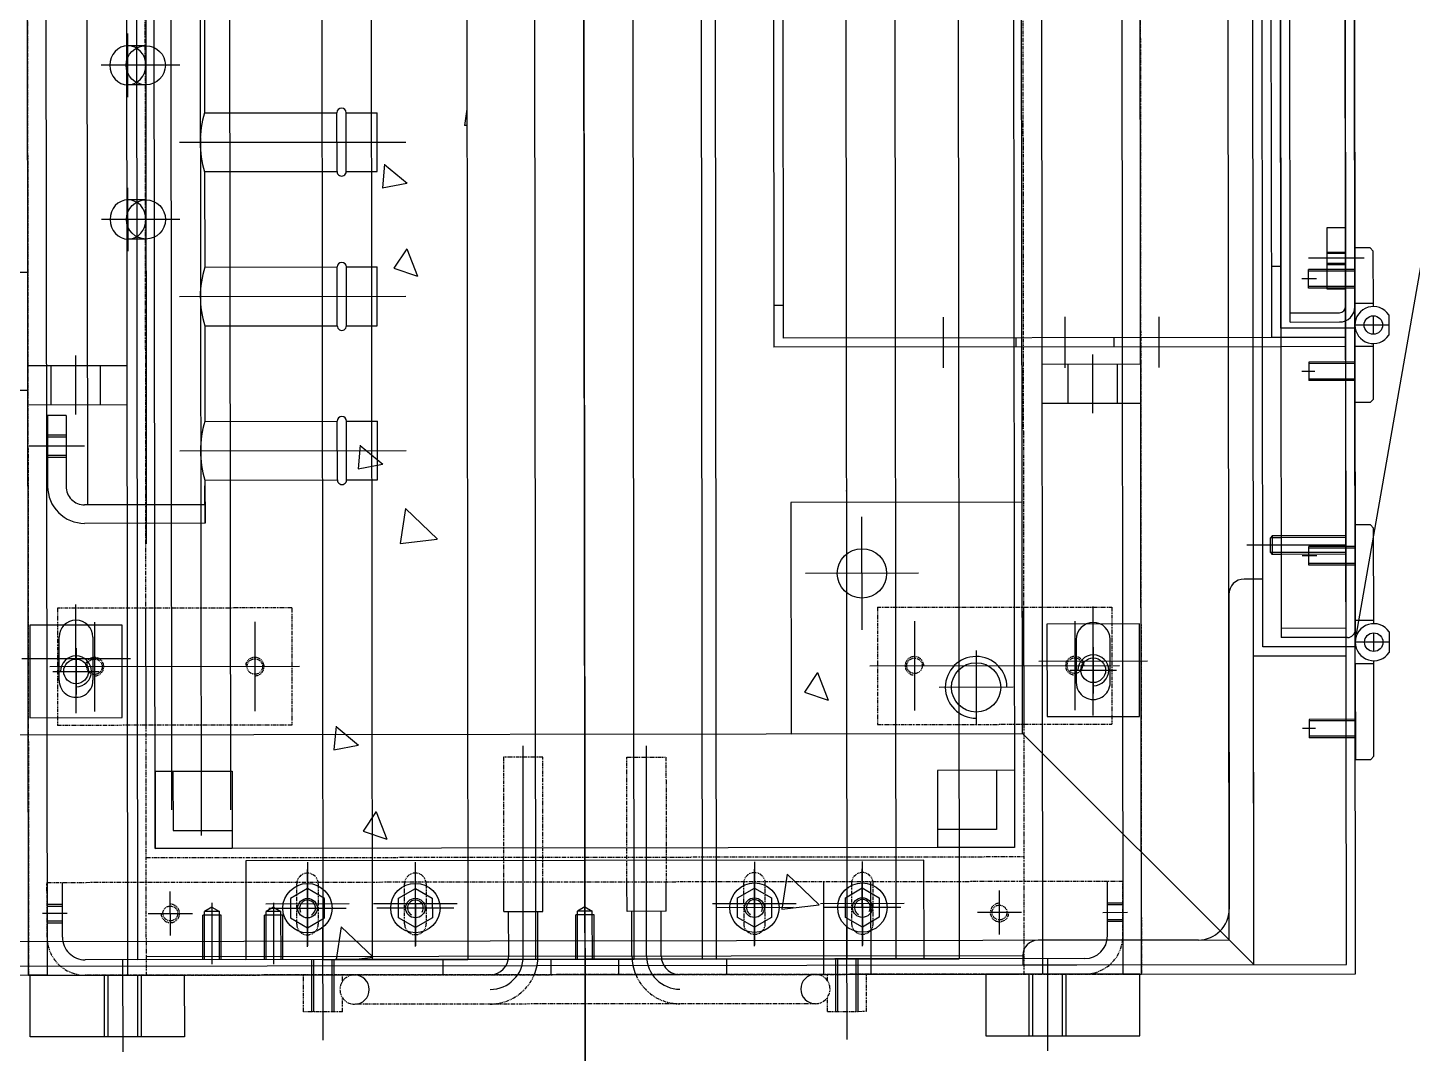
# Model space of a CAD drawing. Header units: feet. Extents: x -99009 to 3252343, y -11094690 to 9035152.
# Drawn here: x 2520225.8 to 2520675, y -1975211.9 to -1974879.4 of the extents above; entities that cross this region are included whole.
import ezdxf

# ---------------------------------------------------------------- set-up
doc = ezdxf.new("R2010")
doc.units = ezdxf.units.FT
doc.linetypes.add('CENTER', pattern=[2, 1.25, -0.25, 0.25, -0.25])
doc.linetypes.add('PHANTOM', pattern=[2.5, 1.25, -0.25, 0.25, -0.25, 0.25, -0.25])
for name, color, linetype in [('1', 1, 'Continuous'), ('K-LINE', 7, 'Continuous'), ('栗本図面枠', 7, 'Continuous')]:
    doc.layers.add(name, color=color, linetype=linetype)

# ---------------------------------------------------------------- blocks, each defined once
blk = doc.blocks.new('K24582845e8a56')
at = {"layer": '栗本図面枠', "color": 1}
for p, q in [((-1444.61, 250.36, 0), (-2307.27, 402.47, 0)), ((-1548.19, 261, 0), (-1541.55, 261, 0)), ((-1544.87, 261, 0), (-1544.87, 250, 0)), ((-1445.37, 261, 0), (-1438.74, 261, 0)), ((-1442.05, 261, 0), (-1442.05, 250, 0)), ((-1568.87, 256, 0), (-1569.87, 255, 0)), ((-1569.87, 255, 0), (-1569.87, 250, 0)), ((-1550.87, 256, 0), (-1568.87, 256, 0)), ((-1566.55, 253, 0), (-1566.55, 235, 0)), ((-1551.87, 256, 0), (-1551.87, 250, 0)), ((-1541.87, 256, 0), (-1547.87, 256, 0)), ((-1537.87, 256, 0), (-1538.87, 256, 0)), ((-1520.87, 256, 0), (-1537.87, 256, 0)), ((-1537.87, 256, 0), (-1537.87, 250, 0)), ((-1520.87, 256, 0), (-1519.87, 255, 0)), ((-1519.87, 250, 0), (-1519.87, 255, 0)), ((-1479.05, 256, 0), (-1480.05, 255, 0)), ((-1480.05, 255, 0), (-1480.05, 250, 0)), ((-1448.05, 256, 0), (-1479.05, 256, 0)), ((-1449.05, 256, 0), (-1449.05, 250, 0)), ((-1439.05, 256, 0), (-1445.05, 256, 0)), ((-1435.05, 256, 0), (-1436.05, 256, 0)), ((-1405.05, 256, 0), (-1435.05, 256, 0)), ((-1435.05, 256, 0), (-1435.05, 250, 0)), ((-1405.05, 256, 0), (-1404.05, 255, 0)), ((-1404.05, 250, 0), (-1404.05, 255, 0)), ((-1334.55, 250, 0), (-3309.55, 250, 0)), ((-1334.55, 250, 0), (-3309.55, 250, 0)), ((-2318.05, 250, 0), (-1446.05, 250, 0)), ((-2025.87, 250, 0), (-1550.87, 250, 0)), ((-1569.87, 250, 0), (-1544.87, 250, 0)), ((-1562.87, 250, 0), (-1562.87, 235, 0)), ((-1562.37, 250, 0), (-1562.37, 235, 0)), ((-1557.37, 250, 0), (-1557.37, 235, 0)), ((-1556.87, 250, 0), (-1556.87, 235, 0)), ((-1537.87, 250, 0), (-1544.87, 250, 0)), ((-1543.87, 250, 0), (-1543.87, 226, 0)), ((-1537.87, 250, 0), (-1519.87, 250, 0)), ((-1532.87, 250, 0), (-1532.87, 235, 0)), ((-1532.37, 250, 0), (-1532.37, 235, 0)), ((-1527.37, 250, 0), (-1527.37, 235, 0)), ((-1526.87, 250, 0), (-1526.87, 235, 0)), ((-1480.05, 250, 0), (-1442.05, 250, 0)), ((-1473.05, 250, 0), (-1473.05, 235, 0)), ((-1472.55, 250, 0), (-1472.55, 235, 0)), ((-1467.55, 250, 0), (-1467.55, 235, 0)), ((-1467.05, 250, 0), (-1467.05, 235, 0)), ((-1443.55, 247.5, 0), (-1443.55, 226, 0)), ((-1435.05, 250, 0), (-1442.05, 250, 0)), ((-1440.55, 250, 0), (-1440.55, 220, 0)), ((-1435.05, 250, 0), (-1404.05, 250, 0)), ((-1417.05, 250, 0), (-1417.05, 235, 0)), ((-1416.55, 250, 0), (-1416.55, 235, 0)), ((-1411.55, 250, 0), (-1411.55, 235, 0)), ((-1411.05, 250, 0), (-1411.05, 235, 0)), ((-1334.55, -1150, 0), (-1334.55, 250, 0)), ((-1334.55, -1150, 0), (-1334.55, 250, 0)), ((-1337.55, 247, 0), (-3306.55, 247, 0)), ((-2317.55, 247, 0), (-1446.55, 247, 0)), ((-2025.87, 247, 0), (-1550.87, 247, 0)), ((-1576.55, 247, 0), (-1556.55, 247, 0)), ((-1576.55, 241, 0), (-1576.55, 247, 0)), ((-1568.55, 241, 0), (-1568.55, 247, 0)), ((-1568.15, 241, 0), (-1568.15, 247, 0)), ((-1564.95, 241, 0), (-1564.95, 247, 0)), ((-1564.55, 241, 0), (-1564.55, 247, 0)), ((-1556.55, 247, 0), (-1556.55, 241, 0)), ((-1548.87, 229, 0), (-1548.87, 245, 0)), ((-1545.87, 229, 0), (-1545.87, 245, 0)), ((-1537.87, 247, 0), (-1540.87, 247, 0)), ((-1540.87, 247, 0), (-1540.87, 223, 0)), ((-1537.87, 247, 0), (-1537.87, 226, 0)), ((-1476.55, 247, 0), (-1476.55, 226, 0)), ((-1475.95, 247, 0), (-1475.95, 226, 0)), ((-1473.55, 247, 0), (-1473.55, 214.88, 0)), ((-1471.15, 247, 0), (-1471.15, 226, 0)), ((-1470.55, 247, 0), (-1470.55, 226, 0)), ((-1446.55, 247, 0), (-1446.55, 226, 0)), ((-1437.55, 247, 0), (-1437.55, 217, 0)), ((-1337.55, -1147, 0), (-1337.55, 247, 0)), ((-1556.55, 241, 0), (-1576.55, 241, 0)), ((-1556.87, 235, 0), (-1562.87, 235, 0)), ((-1559.87, 237.55, 0), (-1559.87, 232.82, 0)), ((-1532.87, 235, 0), (-1526.87, 235, 0)), ((-1529.87, 237.04, 0), (-1529.87, 232.82, 0)), ((-1467.05, 235, 0), (-1473.05, 235, 0)), ((-1470.05, 237.55, 0), (-1470.05, 232.82, 0)), ((-1417.05, 235, 0), (-1411.05, 235, 0)), ((-1414.05, 237.04, 0), (-1414.05, 232.82, 0)), ((-2335.55, 226, 0), (-1443.55, 226, 0)), ((-1543.87, 226, 0), (-2032.87, 226, 0)), ((-1545.87, 229, 0), (-2030.87, 229, 0)), ((-1563.87, 226, 0), (-1563.87, 223, 0)), ((-1540.87, 226, 0), (-1540.87, 64.5, 0)), ((-1537.87, 226, 0), (-1537.87, 61.5, 0)), ((-1476.55, 226, 0), (-1476.55, 223.1, 0)), ((-1475.95, 226, 0), (-1475.95, 222.5, 0)), ((-1471.15, 226, 0), (-1471.15, 222.5, 0)), ((-1470.55, 226, 0), (-1470.55, 223.1, 0)), ((-1540.87, 223, 0), (-2035.87, 223, 0)), ((-1476.55, 223.1, 0), (-1475.95, 222.5, 0)), ((-1476.55, 223.1, 0), (-1470.55, 223.1, 0)), ((-1471.15, 222.5, 0), (-1475.95, 222.5, 0)), ((-1471.15, 222.5, 0), (-1470.55, 223.1, 0)), ((-1337.55, 217, 0), (-3306.55, 217, 0)), ((-1440.55, 220, 0), (-3203.55, 220, 0)), ((-1462.55, 220, 0), (-1462.55, 217, 0)), ((-1337.55, 217, 0), (-1462.55, 217, 0)), ((-1462.55, 217, 0), (-1462.55, 214, 0)), ((-1337.55, 217, 0), (-1412.55, 142, 0)), ((-1337.55, 142, 0), (-1337.55, 217, 0)), ((-1345.55, 209, 0), (-3298.55, 209, 0)), ((-1457.55, 209, 0), (-1355.55, 209, 0)), ((-1345.55, -1109, 0), (-1345.55, 209, 0)), ((-1345.55, 199, 0), (-1345.55, 147, 0)), ((-1531.13, 186.5, 0), (-1547.62, 186.5, 0)), ((-1334.55, 180.5, 0), (-3003.55, 180.5, 0)), ((-1532.25, 180.5, 0), (-1532.25, 148.4, 0)), ((-1519.55, 180.5, 0), (-1519.55, 148.4, 0)), ((-1418.05, 180, 0), (-1448.05, 180, 0)), ((-1448.05, 180, 0), (-1448.05, 150, 0)), ((-1436.05, 147.37, 0), (-1436.05, 182.63, 0)), ((-1418.05, 150, 0), (-1418.05, 180, 0)), ((-1334.55, 174.5, 0), (-1334.55, 180.5, 0)), ((-1334.55, 180), (-1334.55, 130)), ((-1314.55, 180), (-1334.55, 180)), ((-1314.55, 130), (-1314.55, 180)), ((-1354.55, 167.98, 0), (-1354.55, 176.02, 0)), ((-3003.55, 174.5, 0), (-1334.55, 174.5, 0)), ((-1537.87, 171.88, 0), (-1540.87, 171.88, 0)), ((-1519.55, 172.95, 0), (-1532.25, 172.95, 0)), ((-1434.55, 92.53, 0), (-1434.55, 173.47, 0)), ((-1433.05, 157.5, 0), (-1433.05, 172.5, 0)), ((-1357.55, 174.5, 0), (-1357.55, 169.5, 0)), ((-1356.95, 174.5, 0), (-1356.95, 169.5, 0)), ((-1352.15, 174.5, 0), (-1352.15, 169.5, 0)), ((-1351.55, 174.5, 0), (-1351.55, 169.5, 0)), ((-1429.05, 170.5, 0), (-1443.05, 170.5, 0)), ((-1346.9, 169.5, 0), (-1364.55, 169.5, 0)), ((-1516.38, 165, 0), (-1535.43, 165, 0)), ((-1418.43, 165, 0), (-1453.68, 165, 0)), ((-1440.55, 165, 0), (-1425.55, 165, 0)), ((-1339.55, 162.15, 0), (-1339.55, -162.15, 0)), ((-1449.02, 159, 0), (-1420.08, 159, 0)), ((-1443.05, 159.5, 0), (-1429.05, 159.5, 0)), ((-1531.13, 156, 0), (-1547.62, 156, 0)), ((-1519.55, 156.95, 0), (-1532.25, 156.95, 0)), ((-1334.55, 156), (-1314.55, 156)), ((-1334.55, 154.8), (-1314.55, 154.8)), ((-3003.55, 148.4, 0), (-1334.55, 148.4, 0)), ((-1448.05, 150, 0), (-1418.05, 150, 0)), ((-1339.41, 150), (-1309.7, 150)), ((-1334.55, 145.2), (-1314.55, 145.2)), ((-1334.55, 144), (-1314.55, 144)), ((-1412.55, 142, 0), (-3231.55, 142, 0)), ((-2562.45, 139.4, 0), (-1375.65, 139.4, 0)), ((-1537.87, 140.13, 0), (-1540.87, 140.13, 0)), ((-1412.55, 142, 0), (-1487.55, 142, 0)), ((-1487.55, 142, 0), (-1487.55, 67, 0)), ((-1453.55, 142.4, 0), (-1415.55, 142.4, 0)), ((-1412.55, -1042, 0), (-1412.55, 142, 0)), ((-1412.55, 67, 0), (-1412.55, 142, 0)), ((-1400.65, 139.4, 0), (-1400.65, 114.4, 0)), ((-1400.65, 139.4, 0), (-1375.65, 139.4, 0)), ((-1375.65, 139.4, 0), (-1375.65, 114.4, 0)), ((-1375.65, 139.4, 0), (-1375.65, -139.4, 0)), ((-1354.55, 141.65, 0), (-1354.55, 127.35, 0)), ((-1340.55, -142.4, 0), (-1340.55, 142.4, 0)), ((-1340.55, 142, 0), (-1337.55, 142, 0)), ((-1427.55, 139, 0), (-1427.55, 115, 0)), ((-1400.65, 133.6, 0), (-1381.43, 133.6, 0)), ((-1381.43, 133.6, 0), (-1381.43, 114.4, 0)), ((-1347.4, 134.5, 0), (-1361.7, 134.5, 0)), ((-1439.55, 127, 0), (-1415.55, 127, 0)), ((-1334.55, 130), (-1314.55, 130)), ((-2998.55, 121.4, 0), (-1339.55, 121.4, 0)), ((-1339.55, 42.61, 0), (-1339.55, 121.4, 0)), ((-1531.13, 116.5, 0), (-1547.62, 116.5, 0)), ((-1400.65, 114.4, 0), (-1375.65, 114.4, 0)), ((-1464.55, 108.29, 0), (-1464.55, 71.71, 0)), ((-1371.55, 110, 0), (-1371.55, -110, 0)), ((-1339.55, 110, 0), (-1371.55, 110, 0)), ((-1339.55, -110, 0), (-1339.55, 110, 0)), ((-1449.02, 107, 0), (-1420.08, 107, 0)), ((-1357.55, 76.44, 0), (-1357.55, 103.56, 0)), ((-2998.55, 100.83, 0), (-1339.55, 100.83, 0)), ((-1356.2, 102.51, 0), (-1356.2, 77.49, 0)), ((-1362.55, 90, 0), (-1359.38, 95.5, 0)), ((-1359.38, 95.5, 0), (-1353.03, 95.5, 0)), ((-1353.03, 95.5, 0), (-1349.85, 90, 0)), ((-1446.27, 90, 0), (-1482.84, 90, 0)), ((-1371.11, 90, 0), (-1344, 90, 0)), ((-1343.69, 90, 0), (-1368.72, 90, 0)), ((-1364.55, 92.69, 0), (-1334.55, 92.69, 0)), ((-1359.38, 84.5, 0), (-1362.55, 90, 0)), ((-1349.85, 90, 0), (-1353.03, 84.5, 0)), ((-1322.55, 88.6, 0), (-1339.55, 88.6, 0)), ((-1322.55, 88, 0), (-1339.55, 88, 0)), ((-2998.55, 85, 0), (-1339.55, 85, 0)), ((-1353.03, 84.5, 0), (-1359.38, 84.5, 0)), ((-1313.38, 85, 0), (-1350.08, 85, 0)), ((-1339.55, 38, 0), (-1339.55, 85, 0)), ((-1322.55, 82, 0), (-1339.55, 82, 0)), ((-1322.55, 81.4, 0), (-1339.55, 81.4, 0)), ((-1364.55, 77.37, 0), (-1334.55, 77.37, 0)), ((-1357.55, 41.44, 0), (-1357.55, 68.56, 0)), ((-1356.2, 67.51, 0), (-1356.2, 42.49, 0)), ((-2035.87, 64.5, 0), (-1540.87, 64.5, 0)), ((-1551.5, 61.5, 0), (-1551.5, 64.5, 0)), ((-1487.55, 67, 0), (-1412.55, 67, 0)), ((-2038.87, 61.5, 0), (-1537.87, 61.5, 0)), ((-1362.55, 55, 0), (-1359.38, 60.5, 0)), ((-1359.38, 60.5, 0), (-1353.03, 60.5, 0)), ((-1353.03, 60.5, 0), (-1349.85, 55, 0)), ((-1371.11, 55, 0), (-1344, 55, 0)), ((-1343.69, 55, 0), (-1368.72, 55, 0)), ((-1359.38, 49.5, 0), (-1362.55, 55, 0)), ((-1349.85, 55, 0), (-1353.03, 49.5, 0)), ((-1353.03, 49.5, 0), (-1359.38, 49.5, 0)), ((-1334.55, 46, 0), (-1339.55, 46, 0)), ((-2998.55, 42.61, 0), (-1339.55, 42.61, 0)), ((-2998.55, 38, 0), (-1339.55, 38, 0)), ((-1355.05, 26.35, 0), (-1364.55, 26.35, 0)), ((-1355.05, 26.35, 0), (-1355.05, 13.65, 0)), ((-1340.55, 24.75, 0), (-1355.05, 24.75, 0)), ((-1340.55, 20, 0), (-1408.75, 20, 0)), ((-1339.55, 16, 0), (-2998.55, 16, 0)), ((-1355.05, 13.65, 0), (-1364.55, 13.65, 0)), ((-1340.55, 15.25, 0), (-1355.05, 15.25, 0)), ((-1339.55, -16, 0), (-1339.55, 16, 0)), ((-1334.55, 11, 0), (-1339.55, 11, 0)), ((-2854.36, 0), (-1297.25, 0)), ((-1356.54, 0, 0), (-1355.15, 2.4, 0)), ((-1339.55, 2.4, 0), (-1355.15, 2.4, 0)), ((-1355.15, 2.4, 0), (-1355.15, -2.4, 0)), ((-1339.55, 3, 0), (-1353.95, 3, 0)), ((-1353.95, 3, 0), (-1353.95, -3, 0)), ((-1304.73, 0, 0), (-3033.41, 0, 0)), ((-1306.28, 0, 0), (-2195.93, 0, 0)), ((-1312.05, 0, 0), (-1387.05, 0, 0)), ((-1357.94, 0, 0), (-1338.03, 0, 0)), ((-1356.54, 0, 0), (-1355.15, -2.4, 0)), ((-1339.55, -2.4, 0), (-1355.15, -2.4, 0)), ((-1339.55, -3, 0), (-1353.95, -3, 0)), ((-1334.55, -11, 0), (-1339.55, -11, 0)), ((-2998.55, -16, 0), (-1339.55, -16, 0)), ((-1355.05, -13.65, 0), (-1364.55, -13.65, 0)), ((-1355.05, -26.35, 0), (-1355.05, -13.65, 0)), ((-1340.55, -15.25, 0), (-1355.05, -15.25, 0)), ((-1340.55, -20, 0), (-1408.75, -20, 0)), ((-1355.05, -26.35, 0), (-1364.55, -26.35, 0)), ((-1340.55, -24.75, 0), (-1355.05, -24.75, 0)), ((-2998.55, -38, 0), (-1339.55, -38, 0)), ((-1339.55, -85, 0), (-1339.55, -38, 0)), ((-1357.55, -41.44, 0), (-1357.55, -68.56, 0)), ((-1356.2, -42.49, 0), (-1356.2, -67.51, 0)), ((-1334.55, -46, 0), (-1339.55, -46, 0)), ((-1362.55, -55, 0), (-1359.38, -49.5, 0)), ((-1359.38, -49.5, 0), (-1353.03, -49.5, 0)), ((-1353.03, -49.5, 0), (-1349.85, -55, 0)), ((-1604.55, -131.25, 0), (-1604.55, -57.82, 0)), ((-1554.55, -131.25, 0), (-1554.55, -57.82, 0)), ((-1504.55, -131.25, 0), (-1504.55, -57.82, 0)), ((-1371.11, -55, 0), (-1344, -55, 0)), ((-1343.69, -55, 0), (-1368.72, -55, 0)), ((-1359.38, -60.5, 0), (-1362.55, -55, 0)), ((-1349.85, -55, 0), (-1353.03, -60.5, 0)), ((-1353.03, -60.5, 0), (-1359.38, -60.5, 0)), ((-1595.03, -67.15, 0), (-1614.08, -67.15, 0)), ((-1614.08, -77.15, 0), (-1614.08, -67.15, 0)), ((-1595.03, -77.15, 0), (-1595.03, -67.15, 0)), ((-1545.03, -67.15, 0), (-1564.08, -67.15, 0)), ((-1564.08, -77.15, 0), (-1564.08, -67.15, 0)), ((-1545.03, -77.15, 0), (-1545.03, -67.15, 0)), ((-1495.03, -67.15, 0), (-1514.08, -67.15, 0)), ((-1514.08, -77.15, 0), (-1514.08, -67.15, 0)), ((-1495.03, -77.15, 0), (-1495.03, -67.15, 0)), ((-2998.55, -69.05, 0), (-1339.55, -69.05, 0)), ((-1339.55, -69.05, 0), (-1339.55, -145.05, 0)), ((-1595.03, -77.15, 0), (-1614.08, -77.15, 0)), ((-1595.03, -80.15, 0), (-1614.08, -80.15, 0)), ((-1614.08, -123.1, 0), (-1614.08, -80.15, 0)), ((-1595.03, -123.1, 0), (-1595.03, -80.15, 0)), ((-1545.03, -77.15, 0), (-1564.08, -77.15, 0)), ((-1545.03, -80.15, 0), (-1564.08, -80.15, 0)), ((-1564.08, -123.1, 0), (-1564.08, -80.15, 0)), ((-1545.03, -123.1, 0), (-1545.03, -80.15, 0)), ((-1495.03, -77.15, 0), (-1514.08, -77.15, 0)), ((-1495.03, -80.15, 0), (-1514.08, -80.15, 0)), ((-1514.08, -123.1, 0), (-1514.08, -80.15, 0)), ((-1495.03, -123.1, 0), (-1495.03, -80.15, 0)), ((-1357.55, -76.44, 0), (-1357.55, -103.56, 0)), ((-1356.2, -102.51, 0), (-1356.2, -77.49, 0)), ((-2998.55, -85, 0), (-1339.55, -85, 0)), ((-1359.38, -84.5, 0), (-1362.55, -90, 0)), ((-1353.03, -84.5, 0), (-1359.38, -84.5, 0)), ((-1349.85, -90, 0), (-1353.03, -84.5, 0)), ((-1313.38, -85, 0), (-1350.08, -85, 0)), ((-1322.55, -81.4, 0), (-1339.55, -81.4, 0)), ((-1322.55, -82, 0), (-1339.55, -82, 0)), ((-1322.55, -88, 0), (-1339.55, -88, 0)), ((-1322.55, -88.6, 0), (-1339.55, -88.6, 0)), ((-1434.55, -92.53, 0), (-1434.55, -173.47, 0)), ((-1371.11, -90, 0), (-1344, -90, 0)), ((-1343.69, -90, 0), (-1368.72, -90, 0)), ((-1362.55, -90, 0), (-1359.38, -95.5, 0)), ((-1353.03, -95.5, 0), (-1349.85, -90, 0)), ((-1359.38, -95.5, 0), (-1353.03, -95.5, 0)), ((-1356.54, -101, 0), (-1355.15, -98.6, 0)), ((-1339.55, -98.6, 0), (-1355.15, -98.6, 0)), ((-1355.15, -98.6, 0), (-1355.15, -103.4, 0)), ((-1339.55, -98, 0), (-1353.95, -98, 0)), ((-1353.95, -98, 0), (-1353.95, -104, 0)), ((-1357.94, -101, 0), (-1338.03, -101, 0)), ((-1356.54, -101, 0), (-1355.15, -103.4, 0)), ((-1449.02, -107, 0), (-1420.08, -107, 0)), ((-1339.55, -103.4, 0), (-1355.15, -103.4, 0)), ((-1339.55, -104, 0), (-1353.95, -104, 0)), ((-1371.55, -110, 0), (-1339.55, -110, 0)), ((-1940.7, -114.98, 0), (-1388.1, -114.98, 0)), ((-1400.65, -139.4, 0), (-1400.65, -114.4, 0)), ((-1400.65, -114.4, 0), (-1375.65, -114.4, 0)), ((-1381.43, -133.6, 0), (-1381.43, -114.4, 0)), ((-1375.65, -139.4, 0), (-1375.65, -114.4, 0)), ((-1357.94, -121, 0), (-1338.03, -121, 0)), ((-1356.54, -121, 0), (-1355.15, -118.6, 0)), ((-1356.54, -121, 0), (-1355.15, -123.4, 0)), ((-1339.55, -118.6, 0), (-1355.15, -118.6, 0)), ((-1355.15, -118.6, 0), (-1355.15, -123.4, 0)), ((-1339.55, -118, 0), (-1353.95, -118, 0)), ((-1353.95, -118, 0), (-1353.95, -124, 0)), ((-1943.47, -124.5, 0), (-1379.76, -124.5, 0)), ((-1645.03, -123.1, 0), (-1614.08, -123.1, 0)), ((-1595.03, -123.1, 0), (-1564.08, -123.1, 0)), ((-1545.03, -123.1, 0), (-1514.08, -123.1, 0)), ((-1495.03, -123.1, 0), (-1481.05, -123.1, 0)), ((-1481.05, -123.1, 0), (-1493.2, -123.1, 0)), ((-1487.05, -123.1, 0), (-1487.05, -162.15, 0)), ((-1481.05, -123.1, 0), (-1481.05, -162.15, 0)), ((-1339.55, -123.4, 0), (-1355.15, -123.4, 0)), ((-1339.55, -124, 0), (-1353.95, -124, 0)), ((-1354.55, -141.65, 0), (-1354.55, -127.35, 0)), ((-1334.55, -180), (-1334.55, -130)), ((-1334.55, -130), (-1314.55, -130)), ((-1314.55, -130), (-1314.55, -180)), ((-1940.7, -134.03, 0), (-1388.1, -134.03, 0)), ((-1629.55, -131.14, 0), (-1629.55, -156.57, 0)), ((-1579.55, -131.14, 0), (-1579.55, -156.57, 0)), ((-1400.65, -133.6, 0), (-1381.43, -133.6, 0)), ((-1347.4, -134.5, 0), (-1361.7, -134.5, 0)), ((-1375.65, -139.4, 0), (-2562.45, -139.4, 0)), ((-1884.67, -142.15, 0), (-1474.44, -142.15, 0)), ((-1635.9, -142.15, 0), (-1635.9, -147.97, 0)), ((-1623.2, -142.15, 0), (-1623.2, -147.97, 0)), ((-1585.9, -142.15, 0), (-1585.9, -147.97, 0)), ((-1573.2, -142.15, 0), (-1573.2, -147.97, 0)), ((-1453.55, -142.4, 0), (-1415.55, -142.4, 0)), ((-1400.65, -139.4, 0), (-1375.65, -139.4, 0)), ((-1339.55, -145.05, 0), (-1886.5, -145.05, 0)), ((-1619.25, -147.97, 0), (-1639.86, -147.97, 0)), ((-1569.25, -147.97, 0), (-1589.86, -147.97, 0)), ((-1437.15, -147.37, 0), (-1437.15, -182.63, 0)), ((-1334.55, -144), (-1314.55, -144)), ((-1334.55, -145.2), (-1314.55, -145.2)), ((-3003.55, -148.4, 0), (-1334.55, -148.4, 0)), ((-1532.25, -180.5, 0), (-1532.25, -148.4, 0)), ((-1519.55, -180.5, 0), (-1519.55, -148.4, 0)), ((-1418.05, -150, 0), (-1448.05, -150, 0)), ((-1448.05, -150, 0), (-1448.05, -180, 0)), ((-1418.05, -180, 0), (-1418.05, -150, 0)), ((-1339.41, -150), (-1309.7, -150)), ((-1519.55, -156.95, 0), (-1532.25, -156.95, 0)), ((-1334.55, -154.8), (-1314.55, -154.8)), ((-1334.55, -156), (-1314.55, -156)), ((-1660.5, -161.2, 0), (-1487.05, -161.2, 0)), ((-1449.02, -159, 0), (-1420.08, -159, 0)), ((-1444.15, -159.5, 0), (-1430.15, -159.5, 0)), ((-1433.05, -172.5, 0), (-1433.05, -157.5, 0)), ((-1516.38, -165, 0), (-1535.43, -165, 0)), ((-1506.05, -162.15, 0), (-1506.05, -180.15, 0)), ((-1419.52, -165, 0), (-1454.77, -165, 0)), ((-1440.55, -165, 0), (-1425.55, -165, 0)), ((-1516.05, -168.15, 0), (-1493.05, -168.15, 0)), ((-1516.05, -168.15, 0), (-1516.05, -174.15, 0)), ((-1509.65, -168.13, 0), (-1509.65, -174.15, 0)), ((-1509.05, -168.13, 0), (-1509.05, -174.15, 0)), ((-1503.05, -168.13, 0), (-1503.05, -174.15, 0)), ((-1502.45, -168.13, 0), (-1502.45, -174.15, 0)), ((-1430.15, -170.5, 0), (-1444.15, -170.5, 0)), ((-1346.9, -169.5, 0), (-1364.55, -169.5, 0)), ((-1357.55, -174.5, 0), (-1357.55, -169.5, 0)), ((-1356.95, -174.5, 0), (-1356.95, -169.5, 0)), ((-1354.55, -167.98, 0), (-1354.55, -176.02, 0)), ((-1352.15, -174.5, 0), (-1352.15, -169.5, 0)), ((-1351.55, -174.5, 0), (-1351.55, -169.5, 0)), ((-3003.55, -174.5, 0), (-1334.55, -174.5, 0)), ((-1519.55, -172.95, 0), (-1532.25, -172.95, 0)), ((-1516.05, -174.15, 0), (-1493.05, -174.15, 0)), ((-1334.55, -174.5, 0), (-1334.55, -180.5, 0)), ((-1334.55, -180.5, 0), (-3003.55, -180.5, 0)), ((-1524.27, -180.5, 0), (-1562.37, -180.5, 0)), ((-1562.37, -180.5, 0), (-1562.37, -280.5, 0)), ((-1524.27, -280.5, 0), (-1524.27, -180.5, 0)), ((-1448.05, -180, 0), (-1418.05, -180, 0)), ((-1314.55, -180), (-1334.55, -180))]:
    blk.add_line(p, q, dxfattribs=at)
at = {"layer": '栗本図面枠', "color": 1, "linetype": 'PHANTOM'}
for p, q in [((-3003.55, 180.5, 0), (-1334.55, 180.5, 0)), ((-1334.55, -180.5, 0), (-1334.55, 180.5, 0)), ((-1453.55, 95, 0), (-1453.55, 171, 0)), ((-1453.55, 171, 0), (-1415.55, 171, 0)), ((-1415.55, 95, 0), (-1415.55, 171, 0)), ((-1364.55, 174.5, 0), (-1364.55, -174.5, 0)), ((-1346.9, 174.5, 0), (-1364.55, 174.5, 0)), ((-1334.55, 162.15, 0), (-1334.55, -162.15, 0)), ((-1735.55, 142.4, 0), (-1453.55, 142.4, 0)), ((-1415.55, 142.4, 0), (-1334.55, 142.4, 0)), ((-1372.65, -142.4, 0), (-1372.65, 142.4, 0)), ((-1453.55, 95, 0), (-1415.55, 95, 0)), ((-1351.05, 93.5, 0), (-1364.05, 93.5, 0)), ((-1322.55, 91.35, 0), (-1334.55, 91.35, 0)), ((-1322.55, 78.65, 0), (-1322.55, 91.35, 0)), ((-1364.05, 86.5, 0), (-1351.05, 86.5, 0)), ((-1332.52, 78.65, 0), (-1334.55, 78.65, 0)), ((-1322.55, 78.65, 0), (-1327.09, 78.65, 0)), ((-1334.54, 75.15, 0), (-1334.55, 75.15, 0)), ((-1325.05, 74.75, 0), (-1325.05, -74.75, 0)), ((-1351.05, 58.5, 0), (-1364.05, 58.5, 0)), ((-1364.05, 51.5, 0), (-1351.05, 51.5, 0)), ((-1405.05, 13.65, 0), (-1405.05, 26.35, 0)), ((-1405.05, 26.35, 0), (-1364.55, 26.35, 0)), ((-1364.55, 13.65, 0), (-1405.05, 13.65, 0)), ((-1364.55, -13.65, 0), (-1405.05, -13.65, 0)), ((-1405.05, -13.65, 0), (-1405.05, -26.35, 0)), ((-1405.05, -26.35, 0), (-1364.55, -26.35, 0)), ((-1364.05, -51.5, 0), (-1351.05, -51.5, 0)), ((-1351.05, -58.5, 0), (-1364.05, -58.5, 0)), ((-1334.54, -75.15, 0), (-1334.55, -75.15, 0)), ((-1332.52, -78.65, 0), (-1334.55, -78.65, 0)), ((-1322.55, -78.65, 0), (-1327.09, -78.65, 0)), ((-1322.55, -78.65, 0), (-1322.55, -91.35, 0)), ((-1364.05, -86.5, 0), (-1351.05, -86.5, 0)), ((-1351.05, -93.5, 0), (-1364.05, -93.5, 0)), ((-1322.55, -91.35, 0), (-1334.55, -91.35, 0)), ((-1453.55, -95, 0), (-1453.55, -171, 0)), ((-1453.55, -95, 0), (-1415.55, -95, 0)), ((-1415.55, -95, 0), (-1415.55, -171, 0)), ((-1735.55, -142.4, 0), (-1453.55, -142.4, 0)), ((-1415.55, -142.4, 0), (-1334.55, -142.4, 0)), ((-1453.55, -171, 0), (-1415.55, -171, 0)), ((-1346.9, -174.5, 0), (-1364.55, -174.5, 0)), ((-3003.55, -180.5, 0), (-1334.55, -180.5, 0))]:
    blk.add_line(p, q, dxfattribs=at)
at = {"layer": '栗本図面枠', "color": 1, "linetype": 'Continuous'}
for p, q in [((-1491.88, 85, 0), (-1491.25, 84.9, 0)), ((-1491.88, 85, 0), (-1491.25, 84.9, 0)), ((-1491.26, 84.92, 0), (-1491.26, 85, 0)), ((-1491.26, 84.92, 0), (-1491.26, 85, 0)), ((-1432.37, 75.54, 0), (-1423.47, 78.95, 0)), ((-1432.37, 75.54, 0), (-1423.47, 78.95, 0)), ((-1426.06, 71.28, 0), (-1423.48, 78.96, 0)), ((-1426.06, 71.28, 0), (-1423.48, 78.96, 0)), ((-1432.37, 75.54, 0), (-1426.06, 71.28, 0)), ((-1432.37, 75.54, 0), (-1426.06, 71.28, 0)), ((-1367.01, 65.66, 0), (-1357.12, 75.97, 0)), ((-1367.01, 65.66, 0), (-1357.12, 75.97, 0)), ((-1355.72, 63.9, 0), (-1357.12, 75.96, 0)), ((-1355.72, 63.9, 0), (-1357.12, 75.96, 0)), ((-1367.01, 65.63, 0), (-1355.71, 63.88, 0)), ((-1367.01, 65.63, 0), (-1355.71, 63.88, 0)), ((-1615.18, -38, 0), (-1609.95, -38.81, 0)), ((-1615.18, -38, 0), (-1609.95, -38.81, 0)), ((-1609.96, -38.79, 0), (-1610.05, -38, 0)), ((-1609.96, -38.79, 0), (-1610.05, -38, 0)), ((-1485.72, -58.05, 0), (-1475.82, -47.74, 0)), ((-1485.72, -58.05, 0), (-1475.82, -47.74, 0)), ((-1474.42, -59.81, 0), (-1475.82, -47.75, 0)), ((-1474.42, -59.81, 0), (-1475.82, -47.75, 0)), ((-1597.33, -64.74, 0), (-1591.2, -57.44, 0)), ((-1597.33, -64.74, 0), (-1591.2, -57.44, 0)), ((-1589.75, -65.48, 0), (-1591.22, -57.52, 0)), ((-1589.75, -65.48, 0), (-1591.22, -57.52, 0)), ((-1569.98, -57.51, 0), (-1561.08, -54.1, 0)), ((-1569.98, -57.51, 0), (-1561.08, -54.1, 0)), ((-1569.98, -57.52, 0), (-1563.67, -61.78, 0)), ((-1569.98, -57.52, 0), (-1563.67, -61.78, 0)), ((-1563.66, -61.77, 0), (-1561.09, -54.1, 0)), ((-1563.66, -61.77, 0), (-1561.09, -54.1, 0)), ((-1485.71, -58.08, 0), (-1474.41, -59.83, 0)), ((-1485.71, -58.08, 0), (-1474.41, -59.83, 0)), ((-1597.35, -64.74, 0), (-1589.76, -65.41, 0)), ((-1597.35, -64.74, 0), (-1589.76, -65.41, 0)), ((-1506.23, -72.71, 0), (-1500.11, -65.41, 0)), ((-1506.23, -72.71, 0), (-1500.11, -65.41, 0)), ((-1498.66, -73.45, 0), (-1500.13, -65.49, 0)), ((-1498.66, -73.45, 0), (-1500.13, -65.49, 0)), ((-1387.46, -67.69, 0), (-1378.57, -64.27, 0)), ((-1387.46, -67.69, 0), (-1378.57, -64.27, 0)), ((-1381.15, -71.94, 0), (-1378.57, -64.27, 0)), ((-1381.15, -71.94, 0), (-1378.57, -64.27, 0)), ((-1387.47, -67.69, 0), (-1381.15, -71.95, 0)), ((-1387.47, -67.69, 0), (-1381.15, -71.95, 0)), ((-1350.18, -79.07, 0), (-1340.28, -68.76, 0)), ((-1350.18, -79.07, 0), (-1340.28, -68.76, 0)), ((-1339.55, -75.03, 0), (-1340.28, -68.77, 0)), ((-1339.55, -75.03, 0), (-1340.28, -68.77, 0)), ((-1506.26, -72.71, 0), (-1498.67, -73.38, 0)), ((-1506.26, -72.71, 0), (-1498.67, -73.38, 0)), ((-1415.14, -80.68, 0), (-1409.02, -73.38, 0)), ((-1415.14, -80.68, 0), (-1409.02, -73.38, 0)), ((-1407.56, -81.42, 0), (-1409.03, -73.46, 0)), ((-1407.56, -81.42, 0), (-1409.03, -73.46, 0)), ((-1415.17, -80.68, 0), (-1407.58, -81.35, 0)), ((-1415.17, -80.68, 0), (-1407.58, -81.35, 0)), ((-1350.17, -79.1, 0), (-1339.55, -80.75, 0)), ((-1350.17, -79.1, 0), (-1339.55, -80.75, 0))]:
    blk.add_line(p, q, dxfattribs=at)
at = {"layer": '栗本図面枠', "color": 1}
for centre, radius in [((-1544.87, 256, 0), 3), ((-1442.05, 256, 0), 3), ((-1433.05, 165, 0), 4), ((-1427.55, 127, 0), 8), ((-1464.55, 90, 0), 8), ((-1356.2, 90, 0), 8), ((-1356.2, 90, 0), 3.18), ((-1356.2, 55, 0), 8), ((-1356.2, 55, 0), 3.18), ((-1356.2, -55, 0), 8), ((-1356.2, -55, 0), 3.18), ((-1356.2, -90, 0), 8), ((-1356.2, -90, 0), 3.18), ((-1629.55, -142.15, 0), 6.35), ((-1579.55, -142.15, 0), 6.35), ((-1433.05, -165, 0), 4)]:
    blk.add_circle(centre, radius, dxfattribs=at)
at = {"layer": '栗本図面枠', "color": 1, "linetype": 'PHANTOM'}
for centre, radius in [((-1434.55, 159, 0), 2.5), ((-1354.55, 134.5, 0), 2.4), ((-1434.55, 107, 0), 2.5), ((-1434.55, -107, 0), 2.5), ((-1354.55, -134.5, 0), 2.4), ((-1434.55, -159, 0), 2.5)]:
    blk.add_circle(centre, radius, dxfattribs=at)
at = {"layer": '栗本図面枠', "color": 1}
for centre, radius, start, end in [((-1544.87, 256, 0), 6, 123.5573, 56.4427), ((-1442.05, 256, 0), 6, 123.5573, 56.4427), ((-1550.87, 245, 0), 5, 0, 90), ((-1446.05, 247.5, 0), 2.5, 0, 90), ((-1550.87, 245, 0), 2, 0, 90), ((-1457.55, 214, 0), 5, 180, 270), ((-1355.55, 199, 0), 10, 0, 90), ((-1443.05, 165, 0), 5.5, 90, 270), ((-1433.05, 165, 0), 5, 0, 270), ((-1429.05, 165, 0), 5.5, 270, 90), ((-1346.9, 162.15, 0), 7.35, 0, 90), ((-1340.55, 147, 0), 5, 180, 270), ((-1427.55, 127, 0), 10, 90, 0), ((-1356.2, 90, 0), 2.58, 60, 330), ((-1329.8, 74.75, 0), 4.75, 180, 0), ((-1356.2, 55, 0), 2.58, 60, 330), ((-1340.55, 30.75, 0), 6, 270, 0), ((-1340.55, 30.75, 0), 10.75, 270, 0), ((-1340.55, 30.75, 0), 15.5, 270, 292.774), ((-1340.55, -30.75, 0), 15.5, 67.226, 90), ((-1340.55, -30.75, 0), 10.75, 0, 90), ((-1340.55, -30.75, 0), 6, 0, 90), ((-1356.2, -55, 0), 2.58, 60, 330), ((-1329.8, -74.75, 0), 4.75, 0, 180), ((-1614.08, -78.65, 0), 1.5, 90, 270), ((-1595.03, -78.65, 0), 1.5, 270, 90), ((-1564.08, -78.65, 0), 1.5, 90, 270), ((-1545.03, -78.65, 0), 1.5, 270, 90), ((-1514.08, -78.65, 0), 1.5, 90, 270), ((-1495.03, -78.65, 0), 1.5, 270, 90), ((-1356.2, -90, 0), 2.58, 30, 300), ((-1604.55, -92.78, 0), 31.78, 252.5591, 287.4409), ((-1554.55, -92.78, 0), 31.78, 252.5591, 287.4409), ((-1504.55, -92.78, 0), 31.78, 252.5591, 287.4409), ((-1444.15, -165, 0), 5.5, 90, 270), ((-1433.05, -165, 0), 5, 0, 270), ((-1430.15, -165, 0), 5.5, 270, 90), ((-1493.05, -162.15, 0), 6, 270, 0), ((-1493.05, -162.15, 0), 12, 270, 0), ((-1346.9, -162.15, 0), 7.35, 270, 0)]:
    blk.add_arc(centre, radius, start, end, dxfattribs=at)
at = {"layer": '栗本図面枠', "color": 1, "linetype": 'PHANTOM'}
for centre, radius, start, end in [((-1346.9, 162.15, 0), 12.35, 0, 90), ((-1434.55, 159, 0), 3, 90, 0), ((-1354.55, 134.5, 0), 3, 180, 90), ((-1434.55, 107, 0), 3, 90, 0), ((-1364.05, 90, 0), 3.5, 90, 270), ((-1351.05, 90, 0), 3.5, 270, 90), ((-1329.8, 74.75, 0), 4.75, 0, 180), ((-1364.05, 55, 0), 3.5, 90, 270), ((-1351.05, 55, 0), 3.5, 270, 90), ((-1340.55, 30.75, 0), 15.5, 292.774, 0), ((-1340.55, -30.75, 0), 15.5, 0, 67.226), ((-1364.05, -55, 0), 3.5, 90, 270), ((-1351.05, -55, 0), 3.5, 270, 90), ((-1329.8, -74.75, 0), 4.75, 180, 0), ((-1364.05, -90, 0), 3.5, 90, 270), ((-1351.05, -90, 0), 3.5, 270, 90), ((-1434.55, -107, 0), 3, 0, 270), ((-1354.55, -134.5, 0), 3, 270, 180), ((-1434.55, -159, 0), 3, 0, 270), ((-1346.9, -162.15, 0), 12.35, 270, 0)]:
    blk.add_arc(centre, radius, start, end, dxfattribs=at)
at = {"layer": '栗本図面枠', "color": 1, "extrusion": (0, 0, -1)}
for centre in [(-1629.55, -147.97, 0), (-1579.55, -147.97, 0)]:
    blk.add_ellipse(centre, major_axis=(-6.35, 0), ratio=0.915862, dxfattribs=at)

msp = doc.modelspace()

# ---------------------------------------------------------------- linework, layer by layer
at = {"layer": '1'}
msp.add_arc((2520410.24778, -1978395.99612), 100000, 84.1346387202, 194.3871675539, dxfattribs=at)
at = {"layer": 'K-LINE', "color": 2, "linetype": 'CENTER', "lineweight": 15}
msp.add_line((2520413.72768, -1981460.99414), (2520405.78394, -1974464.36958), dxfattribs=at)

# ---------------------------------------------------------------- block references
at = {"layer": 'K-LINE', "color": 2, "linetype": 'Continuous', "lineweight": 15, "rotation": 270.0650517140735}
msp.add_blockref('K24582845e8a56', (2520408.11897, -1976520.99344), dxfattribs=at)

doc.saveas('drawing.dxf')
